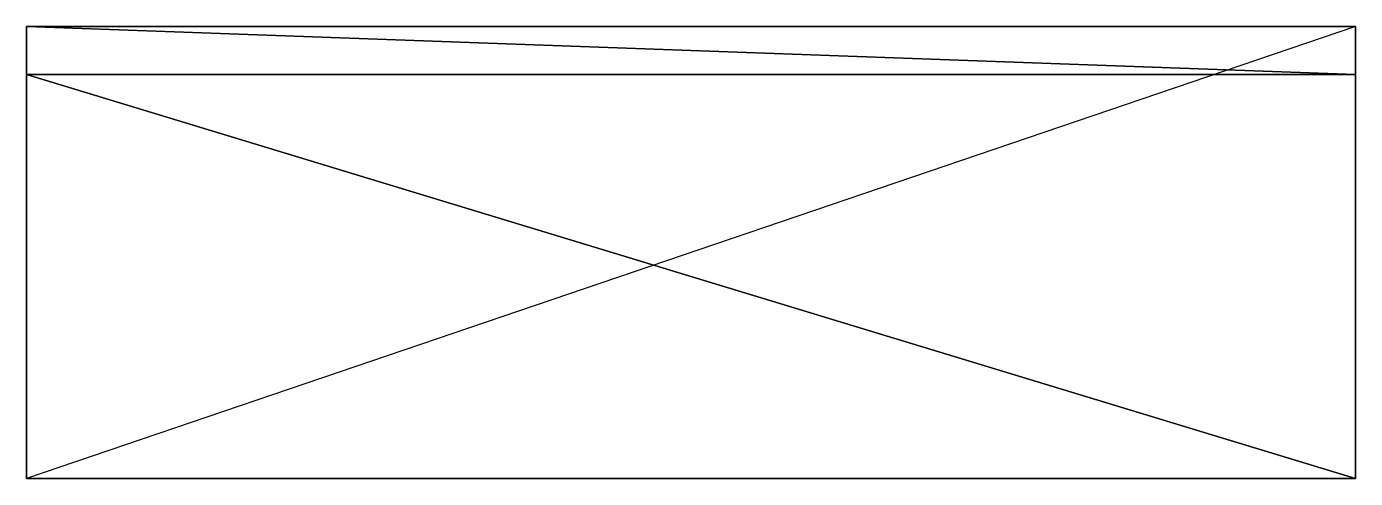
# Model space of a CAD drawing. Header units: millimetres. Extents: x 0 to 500, y 0 to 170.
import ezdxf

# ---------------------------------------------------------------- set-up
doc = ezdxf.new("R2010")
doc.units = ezdxf.units.MM
doc.layers.add('LAYER0', color=7, linetype='Continuous')
doc.layers.add('Layer1', color=10, linetype='Continuous')

msp = doc.modelspace()

# ---------------------------------------------------------------- linework, layer by layer
at = {"layer": 'LAYER0'}
for p, q in [((500, 170, 0), (0, 0, 0)), ((0, 0, 0), (0, 170, 0)), ((0, 170, 0), (500, 170, 0)), ((0, 152, 18), (0, 170, 0)), ((0, 152, 18), (0, 170, 3)), ((0, 170, 3), (0, 170, 0)), ((0, 170, 3), (500, 170, 0)), ((0, 170, 3), (500, 170, 3)), ((500, 152, 18), (0, 170, 3)), ((500, 170, 0), (500, 0, 0)), ((500, 170, 0), (500, 0, 18)), ((500, 170, 0), (500, 152, 18)), ((500, 170, 0), (500, 170, 3)), ((500, 170, 3), (500, 152, 18)), ((0, 152, 18), (0, 0, 0)), ((0, 0, 18), (0, 152, 18)), ((0, 152, 18), (500, 152, 18)), ((500, 0, 18), (0, 152, 18)), ((500, 152, 18), (500, 0, 18)), ((500, 0, 0), (0, 0, 0)), ((500, 0, 18), (0, 0, 0)), ((500, 0, 18), (0, 0, 18)), ((500, 0, 18), (500, 0, 0))]:
    msp.add_line(p, q, dxfattribs=at)
at = {"layer": 'Layer1'}
for points in [[(0, 0, 0), (0, 0, 18), (0, 170, 0), (0, 0, 0)], [(0, 0, 18), (0, 152, 18), (0, 170, 0), (0, 0, 18)], [(0, 170, 0), (0, 170, 3), (0, 152, 18), (0, 170, 0)], [(500, 170, 0), (500, 170, 3), (0, 170, 3), (500, 170, 0)], [(500, 170, 0), (0, 170, 3), (0, 170, 0), (500, 170, 0)], [(500, 170, 3), (500, 152, 18), (0, 170, 3), (500, 170, 3)], [(0.06, 170, 3), (500, 152, 18), (0, 152, 18), (0.05, 170, 3)], [(500, 0), (0, 0, 0), (0, 170, 0), (500, 170, 0)], [(500, 0, 0), (500, 0, 18), (500, 170, 0), (500, 0, 0)], [(500, 0, 18), (500, 152, 18), (500, 170, 0), (500, 0, 18)], [(500, 170, 0), (500, 170, 3), (500, 152, 18), (500, 170, 0)], [(500, 0, 18), (0, 0, 18), (0, 152, 18), (500, 0, 18)], [(500, 152, 18), (500, 0, 18), (0.01, 152, 18), (500, 152, 18)], [(0, 0, 0), (0, 0, 18), (500, 0, 18), (0, 0, 0)], [(0, 0, 0), (500, 0, 18), (500, 0, 0), (0, 0, 0)]]:
    msp.add_3dface(points, dxfattribs=at)

doc.saveas('drawing.dxf')
